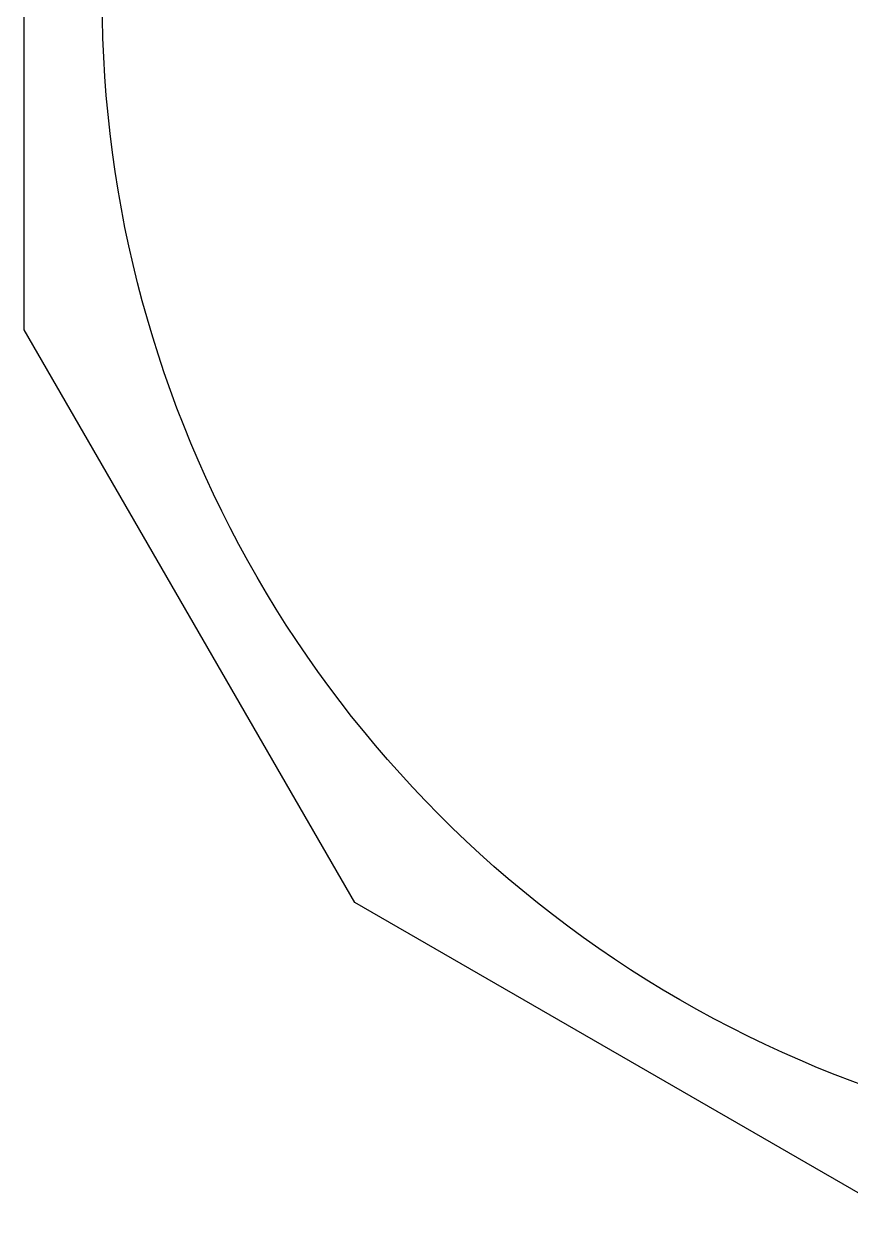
# Model space of a CAD drawing. Extents: x 5.1 to 86.3, y 5.1 to 86.3.
# Drawn here: x 5.13 to 32.32, y 5.13 to 44.89 of the extents above; entities that cross this region are included whole.
import ezdxf

# ---------------------------------------------------------------- set-up
doc = ezdxf.new("R2010")
doc.units = 0
doc.layers.add('View004', color=7, linetype='CONTINUOUS')

msp = doc.modelspace()

# ---------------------------------------------------------------- linework, layer by layer
at = {"layer": 'View004', "color": 7}
for p, q in [((5.132292, 34.830789), (5.132292, 56.571188)), ((16.003291, 16.002689), (5.132292, 34.830789)), ((34.831293, 5.132289), (16.003291, 16.002689))]:
    msp.add_line(p, q, dxfattribs=at)
at = {"layer": 'View004', "color": 3}
for points in [[(26.701293, 12.792276), (14.944052, 19.580323), (7.701293, 32.125149), (7.701293, 45.701241)], [(64.701292, 12.792276), (52.944052, 6.00423), (38.458534, 6.00423), (26.701293, 12.792276)]]:
    msp.add_open_spline(points, degree=3, dxfattribs=at)

doc.saveas('drawing.dxf')
